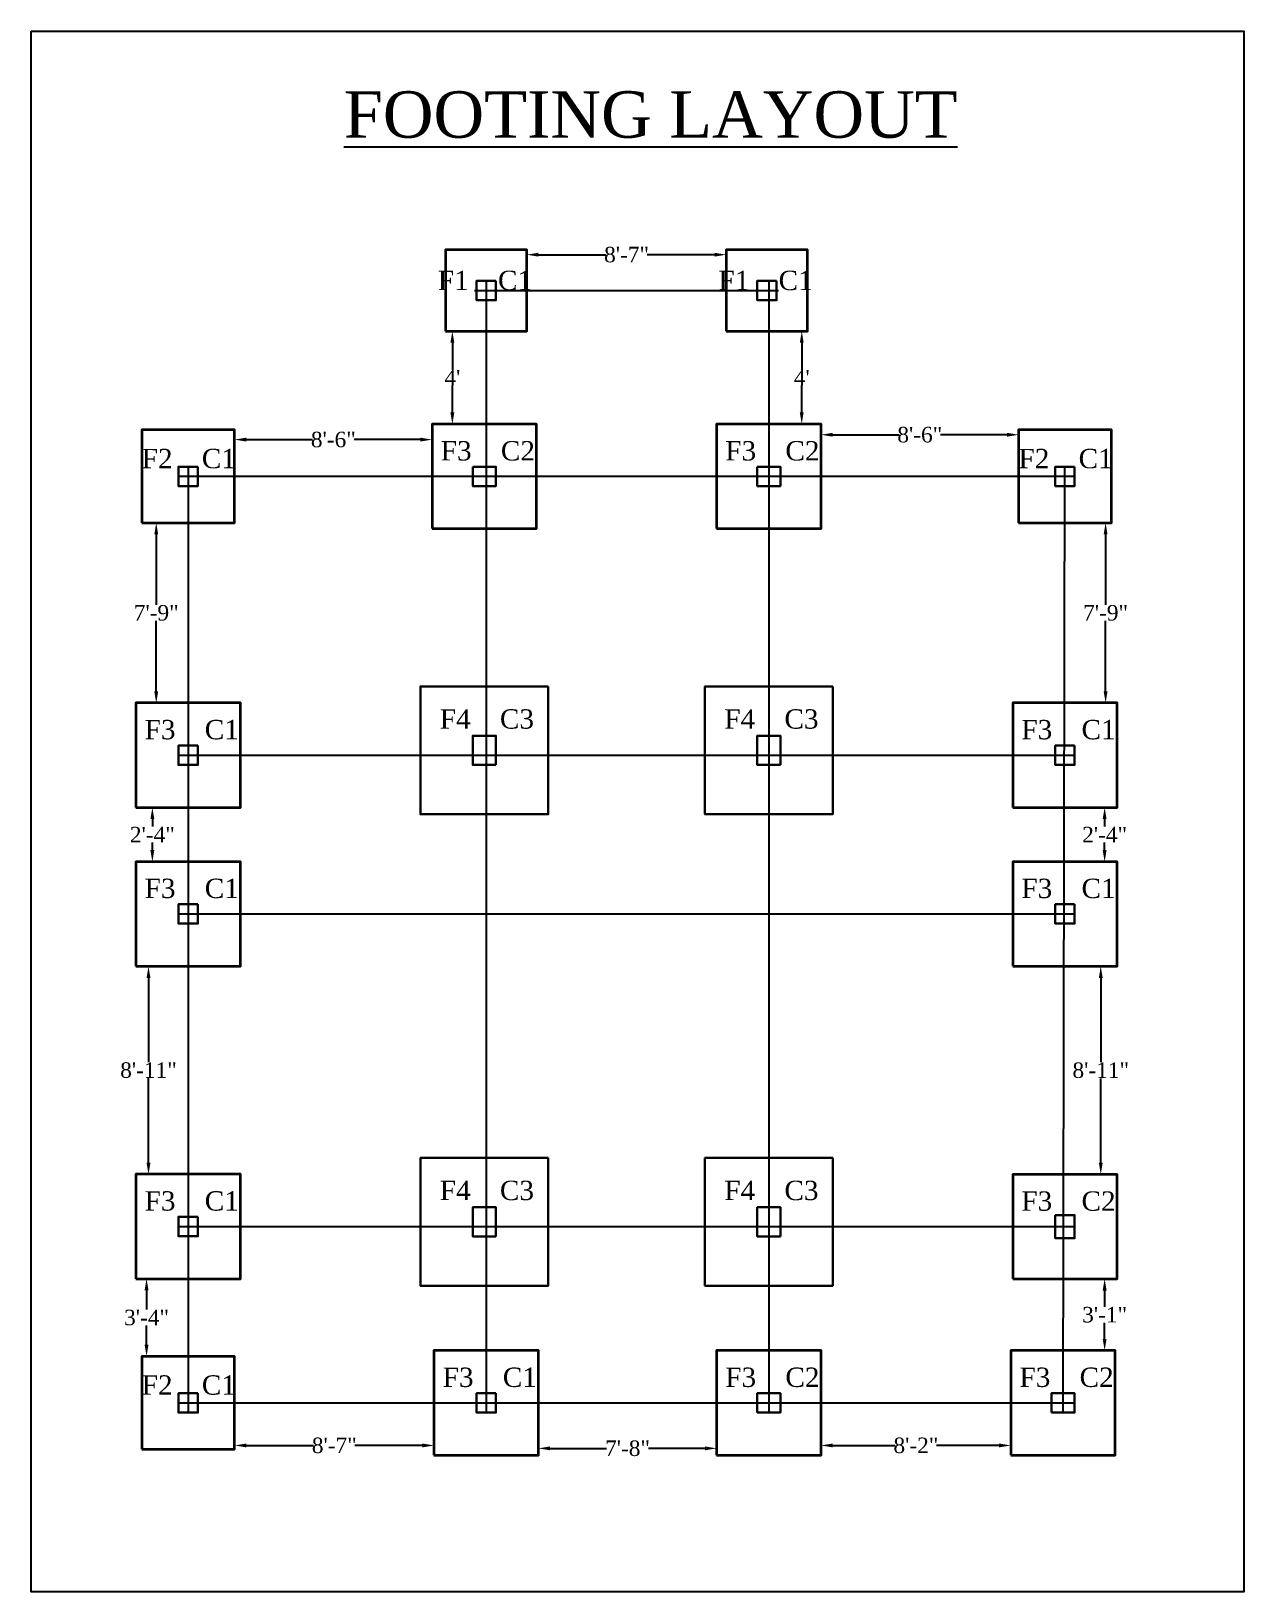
# Model space of a CAD drawing. Header units: inches. Extents: x -5597760 to 21122418, y -37133 to 23298423.
# Drawn here: x 5791 to 6418, y -23112 to -22306 of the extents above; entities that cross this region are included whole.
import ezdxf

# ---------------------------------------------------------------- set-up
doc = ezdxf.new("R2010")
doc.units = ezdxf.units.IN
doc.header["$MEASUREMENT"] = 0
doc.styles.get("Standard").update_dxf_attribs({"font": 'times.ttf', "height": 8})
doc.dimstyles.get("Standard").update_dxf_attribs({"dimtxt": 7, "dimasz": 6, "dimexe": 5, "dimexo": 4, "dimgap": 0.09, "dimtad": 0, "dimtih": 1, "dimtoh": 1, "dimdec": 0, "dimzin": 0, "dimdsep": 46, "dimlunit": 3, "dimtxsty": 'Standard', "dimcen": 0.09, "dimadec": 0, "dimazin": 0, "dimtfac": 1, "dimtdec": 0, "dimtofl": 0, "dimtmove": 0, "dimatfit": 3, "dimfxl": 3, "dimfxlon": 1, "dimtolj": 1, "dimtzin": 0, "dimarcsym": 0})

# ---------------------------------------------------------------- blocks, each defined once
blk = doc.blocks.new('*D1089')
at = {"color": 0, "lineweight": -2, "transparency": 16777216}
for p, q in [((6047.1, -22421.62), (6047.1, -22426.62)), ((6053.1, -22421.62), (6087.91, -22421.62)), ((6144.1, -22421.62), (6109.29, -22421.62)), ((6150.1, -22421.62), (6150.1, -22426.62))]:
    blk.add_line(p, q, dxfattribs=at)
at = {"color": 0, "transparency": 16777216}
for points in [[(6053.1, -22420.62), (6053.1, -22422.62), (6047.1, -22421.62)], [(6144.1, -22420.62), (6144.1, -22422.62), (6150.1, -22421.62)]]:
    blk.add_solid(points, dxfattribs=at)
at = {"layer": 'Defpoints', "color": 0, "transparency": 16777216}
for p in [(6047.1, -22419.12), (6150.1, -22419.12), (6150.1, -22421.62)]:
    blk.add_point(p, dxfattribs=at)
at = {"color": 0, "transparency": 16777216, "insert": (6098.6, -22421.62), "char_height": 8, "attachment_point": 5}
blk.add_mtext('\\A1;8\'-7"', dxfattribs=at)
blk = doc.blocks.new('*D1090')
at = {"color": 0, "lineweight": -2, "transparency": 16777216}
for p, q in [((6189.1, -22461.12), (6184.1, -22461.12)), ((6189.1, -22467.12), (6189.1, -22481.03)), ((6189.1, -22503.12), (6189.1, -22489.21)), ((6189.1, -22509.12), (6184.1, -22509.12))]:
    blk.add_line(p, q, dxfattribs=at)
at = {"color": 0, "transparency": 16777216}
for points in [[(6188.1, -22467.12), (6190.1, -22467.12), (6189.1, -22461.12)], [(6188.1, -22503.12), (6190.1, -22503.12), (6189.1, -22509.12)]]:
    blk.add_solid(points, dxfattribs=at)
at = {"layer": 'Defpoints', "color": 0, "transparency": 16777216}
for p in [(6192.1, -22461.12), (6189.1, -22509.12), (6192.1, -22509.12)]:
    blk.add_point(p, dxfattribs=at)
at = {"color": 0, "transparency": 16777216, "insert": (6189.1, -22485.12), "char_height": 8, "attachment_point": 5}
blk.add_mtext("\\A1;4'", dxfattribs=at)
blk = doc.blocks.new('*D1091')
at = {"color": 0, "lineweight": -2, "transparency": 16777216}
for p, q in [((6199.1, -22514.62), (6199.1, -22519.62)), ((6205.1, -22514.62), (6239.41, -22514.62)), ((6295.1, -22514.62), (6260.78, -22514.62)), ((6301.1, -22514.62), (6301.1, -22519.62))]:
    blk.add_line(p, q, dxfattribs=at)
at = {"color": 0, "transparency": 16777216}
for points in [[(6205.1, -22513.62), (6205.1, -22515.62), (6199.1, -22514.62)], [(6295.1, -22513.62), (6295.1, -22515.62), (6301.1, -22514.62)]]:
    blk.add_solid(points, dxfattribs=at)
at = {"layer": 'Defpoints', "color": 0, "transparency": 16777216}
for p in [(6199.1, -22512.12), (6199.1, -22514.62), (6301.1, -22512.12)]:
    blk.add_point(p, dxfattribs=at)
at = {"color": 0, "transparency": 16777216, "insert": (6250.1, -22514.62), "char_height": 8, "attachment_point": 5}
blk.add_mtext('\\A1;8\'-6"', dxfattribs=at)
blk = doc.blocks.new('*D1092')
at = {"color": 0, "lineweight": -2, "transparency": 16777216}
for p, q in [((6346.1, -22560.12), (6341.1, -22560.12)), ((6346.1, -22566.12), (6346.1, -22602.45)), ((6346.1, -22647.12), (6346.1, -22610.79)), ((6346.1, -22653.12), (6341.1, -22653.12))]:
    blk.add_line(p, q, dxfattribs=at)
at = {"color": 0, "transparency": 16777216}
for points in [[(6345.1, -22566.12), (6347.1, -22566.12), (6346.1, -22560.12)], [(6345.1, -22647.12), (6347.1, -22647.12), (6346.1, -22653.12)]]:
    blk.add_solid(points, dxfattribs=at)
at = {"layer": 'Defpoints', "color": 0, "transparency": 16777216}
for p in [(6349.1, -22560.12), (6346.1, -22653.12), (6349.1, -22653.12)]:
    blk.add_point(p, dxfattribs=at)
at = {"color": 0, "transparency": 16777216, "insert": (6346.1, -22606.62), "char_height": 8, "attachment_point": 5}
blk.add_mtext('\\A1;7\'-9"', dxfattribs=at)
blk = doc.blocks.new('*D1093')
at = {"color": 0, "lineweight": -2, "transparency": 16777216}
for p, q in [((6348.1, -22707.12), (6340.6, -22707.12)), ((6345.6, -22713.12), (6345.6, -22717.03)), ((6345.6, -22729.12), (6345.6, -22725.21)), ((6348.1, -22735.12), (6340.6, -22735.12))]:
    blk.add_line(p, q, dxfattribs=at)
at = {"color": 0, "transparency": 16777216}
for points in [[(6344.6, -22713.12), (6346.6, -22713.12), (6345.6, -22707.12)], [(6344.6, -22729.12), (6346.6, -22729.12), (6345.6, -22735.12)]]:
    blk.add_solid(points, dxfattribs=at)
at = {"layer": 'Defpoints', "color": 0, "transparency": 16777216}
for p in [(6352.1, -22707.12), (6345.6, -22735.12), (6352.1, -22735.12)]:
    blk.add_point(p, dxfattribs=at)
at = {"color": 0, "transparency": 16777216, "insert": (6345.6, -22721.12), "char_height": 8, "attachment_point": 5}
blk.add_mtext('\\A1;2\'-4"', dxfattribs=at)
blk = doc.blocks.new('*D1094')
at = {"color": 0, "lineweight": -2, "transparency": 16777216}
for p, q in [((6346.6, -22789.12), (6338.6, -22789.12)), ((6343.6, -22795.12), (6343.6, -22838.71)), ((6343.6, -22890.62), (6343.6, -22847.03)), ((6346.6, -22896.62), (6338.6, -22896.62))]:
    blk.add_line(p, q, dxfattribs=at)
at = {"color": 0, "transparency": 16777216}
for points in [[(6342.6, -22795.12), (6344.6, -22795.12), (6343.6, -22789.12)], [(6342.6, -22890.62), (6344.6, -22890.62), (6343.6, -22896.62)]]:
    blk.add_solid(points, dxfattribs=at)
at = {"layer": 'Defpoints', "color": 0, "transparency": 16777216}
for p in [(6343.6, -22789.12), (6352.1, -22789.12), (6352.1, -22896.62)]:
    blk.add_point(p, dxfattribs=at)
at = {"color": 0, "transparency": 16777216, "insert": (6343.6, -22842.87), "char_height": 8, "attachment_point": 5}
blk.add_mtext('\\A1;8\'-11"', dxfattribs=at)
blk = doc.blocks.new('*D1095')
at = {"color": 0, "lineweight": -2, "transparency": 16777216}
for p, q in [((6348.1, -22950.62), (6340.6, -22950.62)), ((6345.6, -22956.62), (6345.6, -22964.96)), ((6345.6, -22981.62), (6345.6, -22973.28)), ((6347.1, -22987.62), (6340.6, -22987.62))]:
    blk.add_line(p, q, dxfattribs=at)
at = {"color": 0, "transparency": 16777216}
for points in [[(6344.6, -22956.62), (6346.6, -22956.62), (6345.6, -22950.62)], [(6344.6, -22981.62), (6346.6, -22981.62), (6345.6, -22987.62)]]:
    blk.add_solid(points, dxfattribs=at)
at = {"layer": 'Defpoints', "color": 0, "transparency": 16777216}
for p in [(6345.6, -22950.62), (6352.1, -22950.62), (6351.1, -22987.62)]:
    blk.add_point(p, dxfattribs=at)
at = {"color": 0, "transparency": 16777216, "insert": (6345.6, -22969.12), "char_height": 8, "attachment_point": 5}
blk.add_mtext('\\A1;3\'-1"', dxfattribs=at)
blk = doc.blocks.new('*D1096')
at = {"color": 0, "lineweight": -2, "transparency": 16777216}
for p, q in [((6199.1, -23037.62), (6199.1, -23031.62)), ((6297.1, -23037.62), (6297.1, -23031.62)), ((6205.1, -23036.62), (6237.41, -23036.62)), ((6291.1, -23036.62), (6258.78, -23036.62))]:
    blk.add_line(p, q, dxfattribs=at)
at = {"color": 0, "transparency": 16777216}
for points in [[(6205.1, -23035.62), (6205.1, -23037.62), (6199.1, -23036.62)], [(6291.1, -23035.62), (6291.1, -23037.62), (6297.1, -23036.62)]]:
    blk.add_solid(points, dxfattribs=at)
at = {"layer": 'Defpoints', "color": 0, "transparency": 16777216}
for p in [(6199.1, -23041.62), (6297.1, -23036.62), (6297.1, -23041.62)]:
    blk.add_point(p, dxfattribs=at)
at = {"color": 0, "transparency": 16777216, "insert": (6248.1, -23036.62), "char_height": 8, "attachment_point": 5}
blk.add_mtext('\\A1;8\'-2"', dxfattribs=at)
blk = doc.blocks.new('*D1097')
at = {"color": 0, "lineweight": -2, "transparency": 16777216}
for p, q in [((6053.1, -23038.12), (6053.1, -23033.12)), ((6145.1, -23038.12), (6145.1, -23033.12)), ((6059.1, -23038.12), (6088.27, -23038.12)), ((6139.1, -23038.12), (6109.92, -23038.12))]:
    blk.add_line(p, q, dxfattribs=at)
at = {"color": 0, "transparency": 16777216}
for points in [[(6059.1, -23037.12), (6059.1, -23039.12), (6053.1, -23038.12)], [(6139.1, -23037.12), (6139.1, -23039.12), (6145.1, -23038.12)]]:
    blk.add_solid(points, dxfattribs=at)
at = {"layer": 'Defpoints', "color": 0, "transparency": 16777216}
for p in [(6053.1, -23041.62), (6145.1, -23038.12), (6145.1, -23041.62)]:
    blk.add_point(p, dxfattribs=at)
at = {"color": 0, "transparency": 16777216, "insert": (6099.1, -23038.12), "char_height": 8, "attachment_point": 5}
blk.add_mtext('\\A1;7\'-8"', dxfattribs=at)
blk = doc.blocks.new('*D1098')
at = {"color": 0, "lineweight": -2, "transparency": 16777216}
for p, q in [((5896.1, -23036.62), (5896.1, -23031.62)), ((5999.1, -23036.62), (5999.1, -23031.62)), ((5902.1, -23036.62), (5936.91, -23036.62)), ((5993.1, -23036.62), (5958.28, -23036.62))]:
    blk.add_line(p, q, dxfattribs=at)
at = {"color": 0, "transparency": 16777216}
for points in [[(5902.1, -23035.62), (5902.1, -23037.62), (5896.1, -23036.62)], [(5993.1, -23035.62), (5993.1, -23037.62), (5999.1, -23036.62)]]:
    blk.add_solid(points, dxfattribs=at)
at = {"layer": 'Defpoints', "color": 0, "transparency": 16777216}
for p in [(5896.1, -23038.62), (5999.1, -23036.62), (5999.1, -23038.62)]:
    blk.add_point(p, dxfattribs=at)
at = {"color": 0, "transparency": 16777216, "insert": (5947.6, -23036.62), "char_height": 8, "attachment_point": 5}
blk.add_mtext('\\A1;8\'-7"', dxfattribs=at)
blk = doc.blocks.new('*D1099')
at = {"color": 0, "lineweight": -2, "transparency": 16777216}
for p, q in [((5850.6, -22950.54), (5855.6, -22950.54)), ((5850.6, -22956.54), (5850.6, -22966.42)), ((5850.6, -22984.62), (5850.6, -22974.74)), ((5850.6, -22990.62), (5855.6, -22990.62))]:
    blk.add_line(p, q, dxfattribs=at)
at = {"color": 0, "transparency": 16777216}
for points in [[(5849.6, -22956.54), (5851.6, -22956.54), (5850.6, -22950.54)], [(5849.6, -22984.62), (5851.6, -22984.62), (5850.6, -22990.62)]]:
    blk.add_solid(points, dxfattribs=at)
at = {"layer": 'Defpoints', "color": 0, "transparency": 16777216}
for p in [(5848.1, -22950.54), (5850.6, -22950.54), (5848.1, -22990.62)]:
    blk.add_point(p, dxfattribs=at)
at = {"color": 0, "transparency": 16777216, "insert": (5850.6, -22970.58), "char_height": 8, "attachment_point": 5}
blk.add_mtext('\\A1;3\'-4"', dxfattribs=at)
blk = doc.blocks.new('*D1100')
at = {"color": 0, "lineweight": -2, "transparency": 16777216}
for p, q in [((5849.1, -22789.12), (5856.6, -22789.12)), ((5851.6, -22795.12), (5851.6, -22838.67)), ((5851.6, -22890.54), (5851.6, -22846.99)), ((5849.1, -22896.54), (5856.6, -22896.54))]:
    blk.add_line(p, q, dxfattribs=at)
at = {"color": 0, "transparency": 16777216}
for points in [[(5850.6, -22795.12), (5852.6, -22795.12), (5851.6, -22789.12)], [(5850.6, -22890.54), (5852.6, -22890.54), (5851.6, -22896.54)]]:
    blk.add_solid(points, dxfattribs=at)
at = {"layer": 'Defpoints', "color": 0, "transparency": 16777216}
for p in [(5845.1, -22789.12), (5851.6, -22789.12), (5845.1, -22896.54)]:
    blk.add_point(p, dxfattribs=at)
at = {"color": 0, "transparency": 16777216, "insert": (5851.6, -22842.83), "char_height": 8, "attachment_point": 5}
blk.add_mtext('\\A1;8\'-11"', dxfattribs=at)
blk = doc.blocks.new('*D1101')
at = {"color": 0, "lineweight": -2, "transparency": 16777216}
for p, q in [((5850.6, -22707.12), (5858.6, -22707.12)), ((5853.6, -22713.12), (5853.6, -22717.03)), ((5853.6, -22729.12), (5853.6, -22725.21)), ((5850.6, -22735.12), (5858.6, -22735.12))]:
    blk.add_line(p, q, dxfattribs=at)
at = {"color": 0, "transparency": 16777216}
for points in [[(5852.6, -22713.12), (5854.6, -22713.12), (5853.6, -22707.12)], [(5852.6, -22729.12), (5854.6, -22729.12), (5853.6, -22735.12)]]:
    blk.add_solid(points, dxfattribs=at)
at = {"layer": 'Defpoints', "color": 0, "transparency": 16777216}
for p in [(5845.1, -22707.12), (5853.6, -22707.12), (5845.1, -22735.12)]:
    blk.add_point(p, dxfattribs=at)
at = {"color": 0, "transparency": 16777216, "insert": (5853.6, -22721.12), "char_height": 8, "attachment_point": 5}
blk.add_mtext('\\A1;2\'-4"', dxfattribs=at)
blk = doc.blocks.new('*D1102')
at = {"color": 0, "lineweight": -2, "transparency": 16777216}
for p, q in [((5852.6, -22560.12), (5860.6, -22560.12)), ((5855.6, -22566.12), (5855.6, -22602.45)), ((5855.6, -22647.12), (5855.6, -22610.79)), ((5852.6, -22653.12), (5860.6, -22653.12))]:
    blk.add_line(p, q, dxfattribs=at)
at = {"color": 0, "transparency": 16777216}
for points in [[(5854.6, -22566.12), (5856.6, -22566.12), (5855.6, -22560.12)], [(5854.6, -22647.12), (5856.6, -22647.12), (5855.6, -22653.12)]]:
    blk.add_solid(points, dxfattribs=at)
at = {"layer": 'Defpoints', "color": 0, "transparency": 16777216}
for p in [(5848.1, -22560.12), (5848.1, -22653.12), (5855.6, -22653.12)]:
    blk.add_point(p, dxfattribs=at)
at = {"color": 0, "transparency": 16777216, "insert": (5855.6, -22606.62), "char_height": 8, "attachment_point": 5}
blk.add_mtext('\\A1;7\'-9"', dxfattribs=at)
blk = doc.blocks.new('*D1103')
at = {"color": 0, "lineweight": -2, "transparency": 16777216}
for p, q in [((5896.1, -22516.12), (5896.1, -22522.12)), ((5902.1, -22517.12), (5936.41, -22517.12)), ((5992.1, -22517.12), (5957.79, -22517.12)), ((5998.1, -22516.12), (5998.1, -22522.12))]:
    blk.add_line(p, q, dxfattribs=at)
at = {"color": 0, "transparency": 16777216}
for points in [[(5902.1, -22516.12), (5902.1, -22518.12), (5896.1, -22517.12)], [(5992.1, -22516.12), (5992.1, -22518.12), (5998.1, -22517.12)]]:
    blk.add_solid(points, dxfattribs=at)
at = {"layer": 'Defpoints', "color": 0, "transparency": 16777216}
for p in [(5896.1, -22512.12), (5998.1, -22512.12), (5998.1, -22517.12)]:
    blk.add_point(p, dxfattribs=at)
at = {"color": 0, "transparency": 16777216, "insert": (5947.1, -22517.12), "char_height": 8, "attachment_point": 5}
blk.add_mtext('\\A1;8\'-6"', dxfattribs=at)
blk = doc.blocks.new('*D1104')
at = {"color": 0, "lineweight": -2, "transparency": 16777216}
for p, q in [((6008.6, -22461.12), (6013.6, -22461.12)), ((6008.6, -22467.12), (6008.6, -22481.03)), ((6008.6, -22503.12), (6008.6, -22489.21)), ((6008.6, -22509.12), (6013.6, -22509.12))]:
    blk.add_line(p, q, dxfattribs=at)
at = {"color": 0, "transparency": 16777216}
for points in [[(6007.6, -22467.12), (6009.6, -22467.12), (6008.6, -22461.12)], [(6007.6, -22503.12), (6009.6, -22503.12), (6008.6, -22509.12)]]:
    blk.add_solid(points, dxfattribs=at)
at = {"layer": 'Defpoints', "color": 0, "transparency": 16777216}
for p in [(6005.1, -22461.12), (6005.1, -22509.12), (6008.6, -22509.12)]:
    blk.add_point(p, dxfattribs=at)
at = {"color": 0, "transparency": 16777216, "insert": (6008.6, -22485.12), "char_height": 8, "attachment_point": 5}
blk.add_mtext("\\A1;4'", dxfattribs=at)

msp = doc.modelspace()

# ---------------------------------------------------------------- linework, layer by layer
for p, q in [((6026.1, -22435.12), (6026.1, -23019.62)), ((6172.1, -22435.12), (6172.1, -23019.62)), ((6020.1, -22440.12), (6177.1, -22440.12)), ((5872.1, -22531.12), (5872.1, -23019.62)), ((6324.1, -23019.62), (6325.1, -22531.12)), ((6330.1, -22536.12), (5867.1, -22536.12)), ((5867.1, -22680.12), (6330.1, -22680.12)), ((5867.1, -22762.12), (6330.1, -22762.12)), ((5867.1, -22923.54), (6330.1, -22923.62)), ((5867.1, -23014.62), (6330.1, -23014.62))]:
    msp.add_line(p, q)
msp.add_lwpolyline([(5791, -22306.2), (6417.5, -22306.2), (6417.5, -23112.2), (5791, -23112.2)], close=True)
at = {"color": 6, "lineweight": 35}
for points in [[(6005.1, -22461.12), (6047.1, -22461.12), (6047.1, -22419.12), (6005.1, -22419.12)], [(6150.1, -22461.12), (6192.1, -22461.12), (6192.1, -22419.12), (6150.1, -22419.12)], [(5998.1, -22563.12), (6052.1, -22563.12), (6052.1, -22509.12), (5998.1, -22509.12)], [(6145.1, -22563.12), (6199.1, -22563.12), (6199.1, -22509.12), (6145.1, -22509.12)], [(5848.1, -22560.12), (5896.1, -22560.12), (5896.1, -22512.12), (5848.1, -22512.12)], [(6301.1, -22560.12), (6349.1, -22560.12), (6349.1, -22512.12), (6301.1, -22512.12)], [(5845.1, -22707.12), (5899.1, -22707.12), (5899.1, -22653.12), (5845.1, -22653.12)], [(6298.1, -22707.12), (6352.1, -22707.12), (6352.1, -22653.12), (6298.1, -22653.12)], [(5845.1, -22789.12), (5899.1, -22789.12), (5899.1, -22735.12), (5845.1, -22735.12)], [(6298.1, -22789.12), (6352.1, -22789.12), (6352.1, -22735.12), (6298.1, -22735.12)], [(5845.1, -22950.54), (5899.1, -22950.54), (5899.1, -22896.54), (5845.1, -22896.54)], [(6298.1, -22950.62), (6352.1, -22950.62), (6352.1, -22896.62), (6298.1, -22896.62)], [(5848.1, -23038.62), (5896.1, -23038.62), (5896.1, -22990.62), (5848.1, -22990.62)], [(5999.1, -23041.62), (6053.1, -23041.62), (6053.1, -22987.62), (5999.1, -22987.62)], [(6145.1, -23041.62), (6199.1, -23041.62), (6199.1, -22987.62), (6145.1, -22987.62)], [(6297.1, -23041.62), (6351.1, -23041.62), (6351.1, -22987.62), (6297.1, -22987.62)]]:
    msp.add_lwpolyline(points, close=True, dxfattribs=at)
at = {"color": 1, "lineweight": 30}
for points in [[(6031.1, -22435.12), (6031.1, -22445.12), (6021.1, -22445.12), (6021.1, -22435.12)], [(6176.1, -22435.12), (6176.1, -22445.12), (6166.1, -22445.12), (6166.1, -22435.12)], [(5877.1, -22531.12), (5877.1, -22541.12), (5867.1, -22541.12), (5867.1, -22531.12)], [(6019.1, -22531.12), (6031.1, -22531.12), (6031.1, -22541.12), (6019.1, -22541.12)], [(6166.1, -22531.12), (6178.1, -22531.12), (6178.1, -22541.12), (6166.1, -22541.12)], [(6330.1, -22531.12), (6330.1, -22541.12), (6320.1, -22541.12), (6320.1, -22531.12)], [(6031.1, -22685.12), (6031.1, -22670.12), (6019.1, -22670.12), (6019.1, -22685.12)], [(6178.1, -22685.12), (6178.1, -22670.12), (6166.1, -22670.12), (6166.1, -22685.12)], [(5877.1, -22675.12), (5877.1, -22685.12), (5867.1, -22685.12), (5867.1, -22675.12)], [(6330.1, -22675.12), (6330.1, -22685.12), (6320.1, -22685.12), (6320.1, -22675.12)], [(5877.1, -22757.12), (5877.1, -22767.12), (5867.1, -22767.12), (5867.1, -22757.12)], [(6330.1, -22757.12), (6330.1, -22767.12), (6320.1, -22767.12), (6320.1, -22757.12)], [(6031.1, -22928.62), (6031.1, -22913.62), (6019.1, -22913.62), (6019.1, -22928.62)], [(6178.1, -22928.62), (6178.1, -22913.62), (6166.1, -22913.62), (6166.1, -22928.62)], [(5877.1, -22918.54), (5877.1, -22928.54), (5867.1, -22928.54), (5867.1, -22918.54)], [(6320.1, -22917.62), (6330.1, -22917.62), (6330.1, -22929.62), (6320.1, -22929.62)], [(5877.1, -23009.62), (5877.1, -23019.62), (5867.1, -23019.62), (5867.1, -23009.62)], [(6031.1, -23009.62), (6031.1, -23019.62), (6021.1, -23019.62), (6021.1, -23009.62)], [(6166.1, -23019.62), (6178.1, -23019.62), (6178.1, -23009.62), (6166.1, -23009.62)], [(6318.1, -23019.62), (6330.1, -23019.62), (6330.1, -23009.62), (6318.1, -23009.62)]]:
    msp.add_lwpolyline(points, close=True, dxfattribs=at)
at = {"color": 6, "lineweight": 30}
for points in [[(6058.1, -22644.62), (6058.1, -22710.62), (5992.1, -22710.62), (5992.1, -22644.62)], [(6205.1, -22644.62), (6205.1, -22710.62), (6139.1, -22710.62), (6139.1, -22644.62)], [(6058.1, -22888.12), (6058.1, -22954.12), (5992.1, -22954.12), (5992.1, -22888.12)], [(6205.1, -22888.12), (6205.1, -22954.12), (6139.1, -22954.12), (6139.1, -22888.12)]]:
    msp.add_lwpolyline(points, close=True, dxfattribs=at)

# ---------------------------------------------------------------- texts
at = {"insert": (5952.5, -22337.2), "char_height": 24, "attachment_point": 1}
msp.add_mtext_dynamic_manual_height_columns('{\\L\\C1;FOOTING LAYOUT}', width=388.8971, gutter_width=120, heights=[0], dxfattribs=at)
at = {"color": 6, "lineweight": 40, "char_height": 10, "attachment_point": 1}
for s, insert in [('{\\C5;F1 \\C256;   \\C1;C1}', (6001.1, -22429.9)), ('{\\C5;F1 \\C256;   \\C1;C1}', (6146.1, -22429.9)), ('{\\C5;F3 \\C256;   \\C1;C2}', (6002.6, -22517.9)), ('{\\C5;F3 \\C256;   \\C1;C2}', (6149.6, -22517.9)), ('{\\C5;F2 \\C256;   \\C1;C1}', (5848.1, -22521.9)), ('{\\C5;F2 \\C256;   \\C1;C1}', (6301.1, -22521.9)), ('{\\C5;F4 \\C256;   \\C1;C3}', (6002.1, -22656.4)), ('{\\C5;F4 \\C256;   \\C1;C3}', (6149.1, -22656.4)), ('{\\C5;F3 \\C256;   \\C1;C1}', (5849.6, -22661.9)), ('{\\C5;F3 \\C256;   \\C1;C1}', (6302.6, -22661.9)), ('{\\C5;F3 \\C256;   \\C1;C1}', (5849.6, -22743.9)), ('{\\C5;F3 \\C256;   \\C1;C1}', (6302.6, -22743.9)), ('{\\C5;F3 \\C256;   \\C1;C1}', (5849.6, -22905.32)), ('{\\C5;F4 \\C256;   \\C1;C3}', (6002.1, -22899.9)), ('{\\C5;F4 \\C256;   \\C1;C3}', (6149.1, -22899.9)), ('{\\C5;F3 \\C256;   \\C1;C2}', (6302.6, -22905.4)), ('{\\C5;F2 \\C256;   \\C1;C1}', (5848.1, -23000.4)), ('{\\C5;F3 \\C256;   \\C1;C1}', (6003.6, -22996.4)), ('{\\C5;F3 \\C256;   \\C1;C2}', (6149.6, -22996.4)), ('{\\C5;F3 \\C256;   \\C1;C2}', (6301.6, -22996.4))]:
    msp.add_mtext_dynamic_manual_height_columns(s, width=54.3772, gutter_width=40, heights=[0], dxfattribs=dict(at, insert=insert))

# ---------------------------------------------------------------- dimensions: what is measured, and where the dimension line sits
for base, p1, p2, picture, middle in [((6150.1, -22421.62), (6047.1, -22419.12), (6150.1, -22419.12), '*D1089', (6098.6, -22421.62)), ((6199.1, -22514.62), (6301.1, -22512.12), (6199.1, -22512.12), '*D1091', (6250.1, -22514.62)), ((5998.1, -22517.12), (5896.1, -22512.12), (5998.1, -22512.12), '*D1103', (5947.1, -22517.12)), ((5999.1, -23036.62), (5896.1, -23038.62), (5999.1, -23038.62), '*D1098', (5947.6, -23036.62)), ((6145.1, -23038.12), (6053.1, -23041.62), (6145.1, -23041.62), '*D1097', (6099.1, -23038.12)), ((6297.1, -23036.62), (6199.1, -23041.62), (6297.1, -23041.62), '*D1096', (6248.1, -23036.62))]:
    dim = msp.add_linear_dim(base=base, p1=p1, p2=p2, dimstyle='Standard')
    dim.commit()
    dim.dimension.update_dxf_attribs({"geometry": picture, "text_midpoint": middle})
for base, p1, p2, picture, middle in [((6008.6, -22509.12), (6005.1, -22461.12), (6005.1, -22509.12), '*D1104', (6008.6, -22485.12)), ((6189.1, -22509.12), (6192.1, -22461.12), (6192.1, -22509.12), '*D1090', (6189.1, -22485.12)), ((5855.6, -22653.12), (5848.1, -22560.12), (5848.1, -22653.12), '*D1102', (5855.6, -22606.62)), ((6346.1, -22653.12), (6349.1, -22560.12), (6349.1, -22653.12), '*D1092', (6346.1, -22606.62)), ((5853.6, -22707.12), (5845.1, -22735.12), (5845.1, -22707.12), '*D1101', (5853.6, -22721.12)), ((6345.6, -22735.12), (6352.1, -22707.12), (6352.1, -22735.12), '*D1093', (6345.6, -22721.12)), ((5851.6, -22789.12), (5845.1, -22896.54), (5845.1, -22789.12), '*D1100', (5851.6, -22842.83)), ((6343.596309, -22789.119369), (6352.096349, -22896.619366), (6352.096349, -22789.119369), '*D1094', (6343.596309, -22842.869368)), ((5850.6, -22950.54), (5848.1, -22990.62), (5848.1, -22950.54), '*D1099', (5850.6, -22970.58)), ((6345.6, -22950.62), (6351.1, -22987.62), (6352.1, -22950.62), '*D1095', (6345.6, -22969.12))]:
    dim = msp.add_linear_dim(base=base, p1=p1, p2=p2, angle=90, dimstyle='Standard')
    dim.commit()
    dim.dimension.update_dxf_attribs({"geometry": picture, "text_midpoint": middle})

doc.saveas('drawing.dxf')
